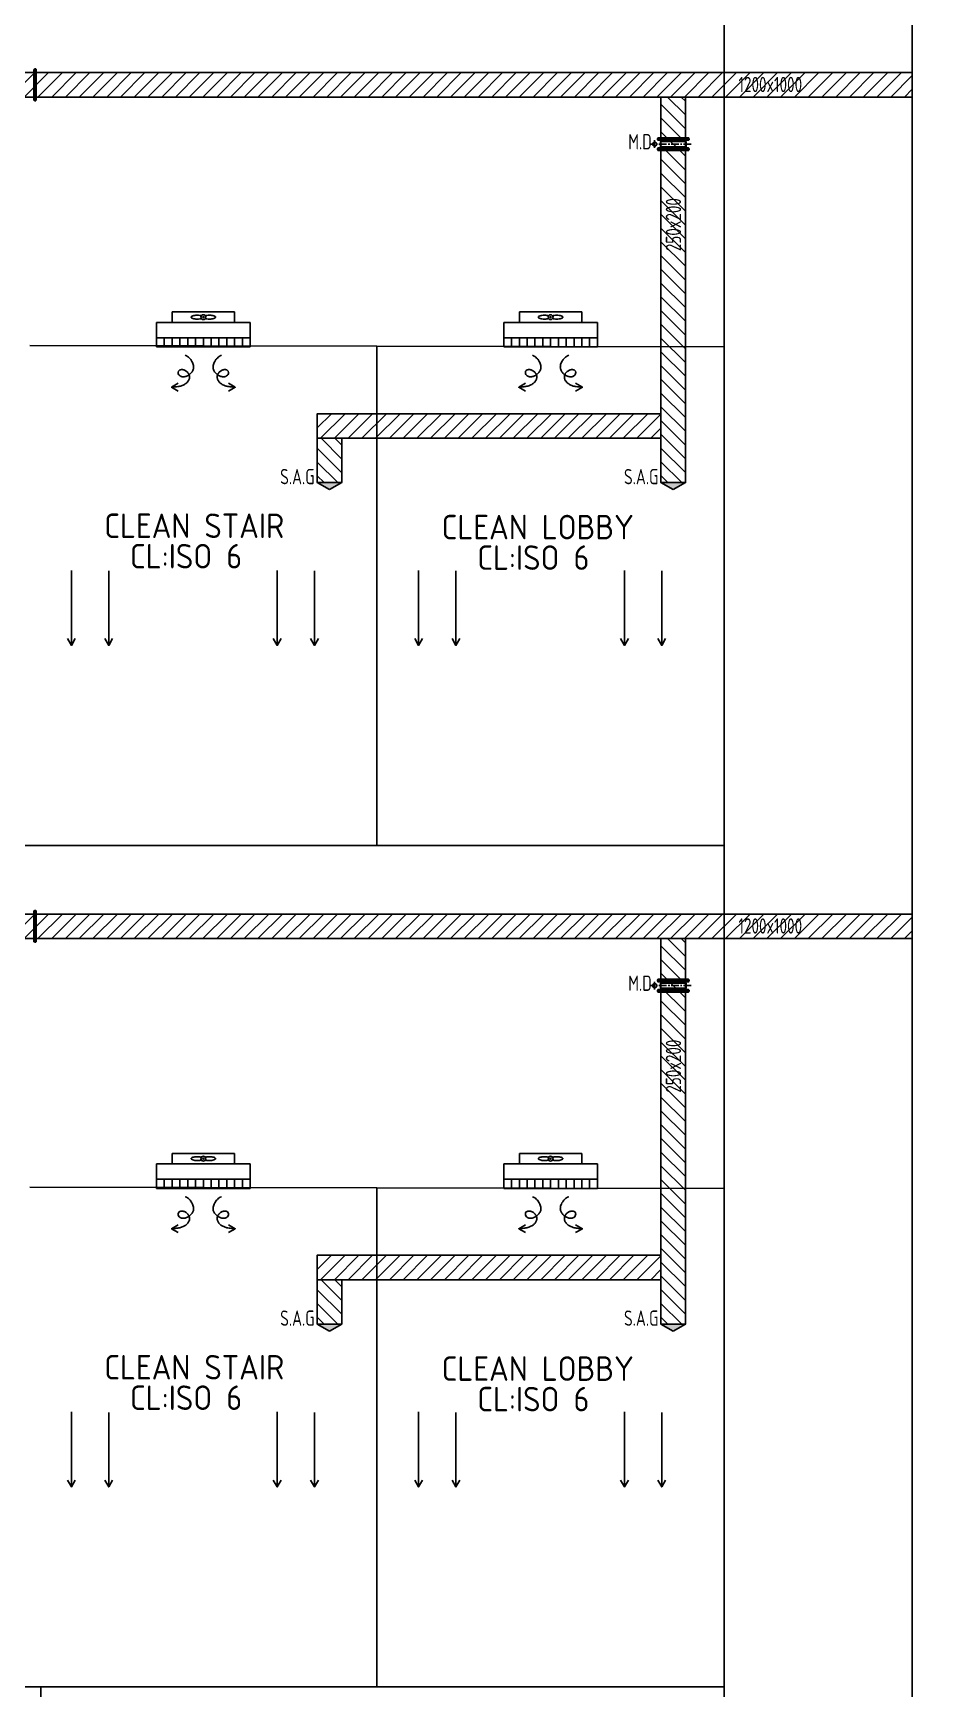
# Model space of a CAD drawing. Header units: millimetres. Extents: x 108 to 3316, y 96 to 2090.
# Drawn here: x 548.1 to 695.6, y 1264 to 1534.3 of the extents above; entities that cross this region are included whole.
import ezdxf
from ezdxf.enums import TextEntityAlignment as Align

# ---------------------------------------------------------------- set-up
doc = ezdxf.new("R2010")
doc.units = ezdxf.units.MM
doc.linetypes.add('CENTER', pattern=[2, 1.25, -0.25, 0.25, -0.25])
for name, color, linetype in [('A-DETL-01', 1, 'Continuous'), ('M-CEQPM-MAU', 22, 'Continuous'), ('M-CMDUCT-LINE', 15, 'Continuous'), ('M-EQPM-TXT', 4, 'Continuous'), ('M-FM-LINE3', 3, 'Continuous'), ('M-HVAC-CMDUCT', 150, 'Continuous'), ('U-EX-TXT', 4, 'Continuous')]:
    doc.layers.add(name, color=color, linetype=linetype)
doc.styles.add('AA-TXT', font='isocp.shx', dxfattribs={"bigfont": 'chineset.shx'})

msp = doc.modelspace()

# ---------------------------------------------------------------- hatches: boundary and pattern name
at = {"layer": 'M-CMDUCT-LINE'}
h = msp.add_hatch(dxfattribs=at)
h.set_pattern_fill('ANSI31', color=256, scale=0.5, style=0)
h.set_pattern_definition([(45, (1261.0104, 1351.3974), (-1.122532, 1.122532), [])])
h.paths.add_polyline_path([(691.61, 1527.85), (377.68, 1527.85), (377.68, 1523.85), (691.61, 1523.85)])
h = msp.add_hatch(dxfattribs=at)
h.set_pattern_fill('ANSI31', color=256, scale=0.5, angle=-90, style=0)
h.set_pattern_definition([(315, (244.6091, 671.4368), (1.122532, 1.122532), [])])
h.paths.add_polyline_path([(650.61, 1523.85), (650.61, 1460.92), (654.61, 1460.92), (654.61, 1523.85)])
h = msp.add_hatch(dxfattribs=at)
h.set_pattern_fill('ANSI31', color=256, scale=0.5, style=0)
h.set_pattern_definition([(45, (1273.4746, 1295.6858), (-1.122532, 1.122532), [])])
h.paths.add_polyline_path([(650.61, 1472.14), (594.5, 1472.14), (594.5, 1468.14), (650.61, 1468.14)])
h = msp.add_hatch(dxfattribs=at)
h.set_pattern_fill('ANSI31', color=256, scale=0.5, angle=-90, style=0)
h.set_pattern_definition([(315, (300.7247, 671.4368), (1.122532, 1.122532), [])])
h.paths.add_polyline_path([(594.5, 1468.14), (594.5, 1460.92), (598.5, 1460.92), (598.5, 1468.14)])
h = msp.add_hatch(dxfattribs=at)
h.set_pattern_fill('ANSI31', color=256, scale=0.5, style=0)
h.set_pattern_definition([(45, (1261.0104, 1214.037), (-1.122532, 1.122532), [])])
h.paths.add_polyline_path([(691.61, 1390.49), (377.68, 1390.49), (377.68, 1386.49), (691.61, 1386.49)])
h = msp.add_hatch(dxfattribs=at)
h.set_pattern_fill('ANSI31', color=256, scale=0.5, angle=-90, style=0)
h.set_pattern_definition([(315, (244.6091, 534.0764), (1.122532, 1.122532), [])])
h.paths.add_polyline_path([(650.61, 1386.49), (650.61, 1323.56), (654.61, 1323.56), (654.61, 1386.49)])
h = msp.add_hatch(dxfattribs=at)
h.set_pattern_fill('ANSI31', color=256, scale=0.5, style=0)
h.set_pattern_definition([(45, (1273.4746, 1158.3254), (-1.122532, 1.122532), [])])
h.paths.add_polyline_path([(650.61, 1334.78), (594.5, 1334.78), (594.5, 1330.78), (650.61, 1330.78)])
h = msp.add_hatch(dxfattribs=at)
h.set_pattern_fill('ANSI31', color=256, scale=0.5, angle=-90, style=0)
h.set_pattern_definition([(315, (300.7247, 534.0764), (1.122532, 1.122532), [])])
h.paths.add_polyline_path([(594.5, 1330.78), (594.5, 1323.56), (598.5, 1323.56), (598.5, 1330.78)])
at = {"layer": 'M-HVAC-CMDUCT'}
for points in [[(594.5, 1460.92), (598.5, 1460.92), (596.5, 1459.77)], [(650.61, 1460.92), (654.61, 1460.92), (652.61, 1459.77)], [(594.5, 1323.56), (598.5, 1323.56), (596.5, 1322.41)], [(650.61, 1323.56), (654.61, 1323.56), (652.61, 1322.41)]]:
    msp.add_hatch(color=256, dxfattribs=at).paths.add_polyline_path(points)

# ---------------------------------------------------------------- linework, layer by layer
at = {"layer": 'A-DETL-01', "color": 252, "linetype": 'Continuous'}
for p, q in [((604.25, 1483.07), (604.25, 1401.69)), ((604.25, 1345.71), (604.25, 1264.33))]:
    msp.add_line(p, q, dxfattribs=at)
at = {"layer": 'A-DETL-01', "color": 252}
for points in [[(549.39, 1128.39), (549.39, 1264.33)], [(660.92, 1128.39), (660.92, 1264.33)]]:
    msp.add_lwpolyline(points, dxfattribs=at)
at = {"layer": 'M-CEQPM-MAU', "color": 252, "ltscale": 0.1}
for p, q in [((568.26, 1487.07), (570.81, 1487.07)), ((568.26, 1483.07), (568.26, 1487.07)), ((570.81, 1488.77), (570.81, 1487.07)), ((581.01, 1488.77), (570.81, 1488.77)), ((570.81, 1487.07), (581.01, 1487.07)), ((581.01, 1487.07), (581.01, 1488.77)), ((583.56, 1487.07), (581.01, 1487.07)), ((583.56, 1487.07), (583.56, 1483.07)), ((624.94, 1487.07), (627.49, 1487.07)), ((624.94, 1483.07), (624.94, 1487.07)), ((627.49, 1488.77), (627.49, 1487.07)), ((637.69, 1488.77), (627.49, 1488.77)), ((627.49, 1487.07), (637.69, 1487.07)), ((637.69, 1487.07), (637.69, 1488.77)), ((640.24, 1487.07), (637.69, 1487.07)), ((640.24, 1487.07), (640.24, 1483.07)), ((583.56, 1484.57), (568.26, 1484.57)), ((569.53, 1483.07), (569.53, 1484.57)), ((570.81, 1483.07), (570.81, 1484.57)), ((572.08, 1483.07), (572.08, 1484.57)), ((573.36, 1483.07), (573.36, 1484.57)), ((574.63, 1483.07), (574.63, 1484.57)), ((575.91, 1483.07), (575.91, 1484.57)), ((577.18, 1483.07), (577.18, 1484.57)), ((578.46, 1483.07), (578.46, 1484.57)), ((579.73, 1483.07), (579.73, 1484.57)), ((581.01, 1483.07), (581.01, 1484.57)), ((582.28, 1483.07), (582.28, 1484.57)), ((640.24, 1484.57), (624.94, 1484.57)), ((626.21, 1483.07), (626.21, 1484.57)), ((627.49, 1483.07), (627.49, 1484.57)), ((628.76, 1483.07), (628.76, 1484.57)), ((630.04, 1483.07), (630.04, 1484.57)), ((631.31, 1483.07), (631.31, 1484.57)), ((632.59, 1483.07), (632.59, 1484.57)), ((633.86, 1483.07), (633.86, 1484.57)), ((635.14, 1483.07), (635.14, 1484.57)), ((636.41, 1483.07), (636.41, 1484.57)), ((637.69, 1483.07), (637.69, 1484.57)), ((638.96, 1483.07), (638.96, 1484.57)), ((583.56, 1483.07), (568.26, 1483.07)), ((640.24, 1483.07), (624.94, 1483.07)), ((570.81, 1351.41), (570.81, 1349.71)), ((581.01, 1351.41), (570.81, 1351.41)), ((581.01, 1349.71), (581.01, 1351.41)), ((627.49, 1351.41), (627.49, 1349.71)), ((637.69, 1351.41), (627.49, 1351.41)), ((637.69, 1349.71), (637.69, 1351.41)), ((568.26, 1349.71), (570.81, 1349.71)), ((568.26, 1345.71), (568.26, 1349.71)), ((570.81, 1349.71), (581.01, 1349.71)), ((583.56, 1349.71), (581.01, 1349.71)), ((583.56, 1349.71), (583.56, 1345.71)), ((624.94, 1349.71), (627.49, 1349.71)), ((624.94, 1345.71), (624.94, 1349.71)), ((627.49, 1349.71), (637.69, 1349.71)), ((640.24, 1349.71), (637.69, 1349.71)), ((640.24, 1349.71), (640.24, 1345.71)), ((583.56, 1347.21), (568.26, 1347.21)), ((569.53, 1345.71), (569.53, 1347.21)), ((570.81, 1345.71), (570.81, 1347.21)), ((572.08, 1345.71), (572.08, 1347.21)), ((573.36, 1345.71), (573.36, 1347.21)), ((574.63, 1345.71), (574.63, 1347.21)), ((575.91, 1345.71), (575.91, 1347.21)), ((577.18, 1345.71), (577.18, 1347.21)), ((578.46, 1345.71), (578.46, 1347.21)), ((579.73, 1345.71), (579.73, 1347.21)), ((581.01, 1345.71), (581.01, 1347.21)), ((582.28, 1345.71), (582.28, 1347.21)), ((640.24, 1347.21), (624.94, 1347.21)), ((626.21, 1345.71), (626.21, 1347.21)), ((627.49, 1345.71), (627.49, 1347.21)), ((628.76, 1345.71), (628.76, 1347.21)), ((630.04, 1345.71), (630.04, 1347.21)), ((631.31, 1345.71), (631.31, 1347.21)), ((632.59, 1345.71), (632.59, 1347.21)), ((633.86, 1345.71), (633.86, 1347.21)), ((635.14, 1345.71), (635.14, 1347.21)), ((636.41, 1345.71), (636.41, 1347.21)), ((637.69, 1345.71), (637.69, 1347.21)), ((638.96, 1345.71), (638.96, 1347.21)), ((583.56, 1345.71), (568.26, 1345.71)), ((640.24, 1345.71), (624.94, 1345.71))]:
    msp.add_line(p, q, dxfattribs=at)
for points in [[(575.58, 1488.15, 0.03966), (575.32, 1488.21, 0.032614), (574.91, 1488.24, 0.032614), (574.5, 1488.21, 0.044087), (574.2, 1488.15, 0.086721), (573.96, 1488.02, 0.233651), (573.91, 1487.92, 0.233651), (573.96, 1487.83, 0.086721), (574.2, 1487.7, 0.044087), (574.5, 1487.63, 0.032614), (574.91, 1487.61, 0.032614), (575.32, 1487.63, 0.03966), (575.58, 1487.69)], [(576.23, 1488.15, -0.03966), (576.5, 1488.21, -0.032614), (576.91, 1488.24, -0.032614), (577.32, 1488.21, -0.044087), (577.62, 1488.15, -0.086721), (577.86, 1488.02, -0.233651), (577.91, 1487.92, -0.233651), (577.86, 1487.83, -0.086721), (577.62, 1487.7, -0.044087), (577.32, 1487.63, -0.032614), (576.91, 1487.61, -0.032614), (576.5, 1487.63, -0.03966), (576.23, 1487.69)], [(632.26, 1488.15, 0.03966), (631.99, 1488.21, 0.032614), (631.58, 1488.24, 0.032614), (631.17, 1488.21, 0.044087), (630.88, 1488.15, 0.086721), (630.63, 1488.02, 0.233651), (630.59, 1487.92, 0.233651), (630.63, 1487.83, 0.086721), (630.88, 1487.7, 0.044087), (631.17, 1487.63, 0.032614), (631.58, 1487.61, 0.032614), (631.99, 1487.63, 0.03966), (632.26, 1487.69)], [(632.91, 1488.15, -0.03966), (633.18, 1488.21, -0.032614), (633.59, 1488.24, -0.032614), (634, 1488.21, -0.044087), (634.29, 1488.15, -0.086721), (634.54, 1488.02, -0.233651), (634.59, 1487.92, -0.233651), (634.54, 1487.83, -0.086721), (634.29, 1487.7, -0.044087), (634, 1487.63, -0.032614), (633.59, 1487.61, -0.032614), (633.18, 1487.63, -0.03966), (632.91, 1487.69)], [(575.58, 1350.79, 0.03966), (575.32, 1350.85, 0.032614), (574.91, 1350.88, 0.032614), (574.5, 1350.85, 0.044087), (574.2, 1350.79, 0.086721), (573.96, 1350.66, 0.233651), (573.91, 1350.56, 0.233651), (573.96, 1350.47, 0.086721), (574.2, 1350.34, 0.044087), (574.5, 1350.27, 0.032614), (574.91, 1350.25, 0.032614), (575.32, 1350.27, 0.03966), (575.58, 1350.33)], [(576.23, 1350.79, -0.03966), (576.5, 1350.85, -0.032614), (576.91, 1350.88, -0.032614), (577.32, 1350.85, -0.044087), (577.62, 1350.79, -0.086721), (577.86, 1350.66, -0.233651), (577.91, 1350.56, -0.233651), (577.86, 1350.47, -0.086721), (577.62, 1350.34, -0.044087), (577.32, 1350.27, -0.032614), (576.91, 1350.25, -0.032614), (576.5, 1350.27, -0.03966), (576.23, 1350.33)], [(632.26, 1350.79, 0.03966), (631.99, 1350.85, 0.032614), (631.58, 1350.88, 0.032614), (631.17, 1350.85, 0.044087), (630.88, 1350.79, 0.086721), (630.63, 1350.66, 0.233651), (630.59, 1350.56, 0.233651), (630.63, 1350.47, 0.086721), (630.88, 1350.34, 0.044087), (631.17, 1350.27, 0.032614), (631.58, 1350.25, 0.032614), (631.99, 1350.27, 0.03966), (632.26, 1350.33)], [(632.91, 1350.79, -0.03966), (633.18, 1350.85, -0.032614), (633.59, 1350.88, -0.032614), (634, 1350.85, -0.044087), (634.29, 1350.79, -0.086721), (634.54, 1350.66, -0.233651), (634.59, 1350.56, -0.233651), (634.54, 1350.47, -0.086721), (634.29, 1350.34, -0.044087), (634, 1350.27, -0.032614), (633.59, 1350.25, -0.032614), (633.18, 1350.27, -0.03966), (632.91, 1350.33)]]:
    msp.add_lwpolyline(points, format="xyb", dxfattribs=at)
at = {"layer": 'M-CEQPM-MAU', "color": 252, "ltscale": 0.1, "const_width": 0.2}
for points in [[(575.81, 1487.92, 1), (576.01, 1487.92, 1)], [(632.49, 1487.92, 1), (632.69, 1487.92, 1)], [(575.81, 1350.56, 1), (576.01, 1350.56, 1)], [(632.49, 1350.56, 1), (632.69, 1350.56, 1)]]:
    msp.add_lwpolyline(points, format="xyb", close=True, dxfattribs=at)
at = {"layer": 'M-CEQPM-MAU', "color": 252, "ltscale": 0.1}
for centre in [(575.91, 1487.92), (632.59, 1487.92), (575.91, 1350.56), (632.59, 1350.56)]:
    msp.add_circle(centre, 0.4, dxfattribs=at)
at = {"layer": 'M-FM-LINE3'}
for p, q in [((548.44, 1528.56), (548.44, 1523.14)), ((649.91, 1516.99), (655.32, 1516.99)), ((649.91, 1515.33), (655.32, 1515.33)), ((548.44, 1391.2), (548.44, 1385.78)), ((649.91, 1379.63), (655.32, 1379.63)), ((649.91, 1377.97), (655.32, 1377.97))]:
    msp.add_line(p, q, dxfattribs=at)
at = {"layer": 'M-FM-LINE3', "linetype": 'CENTER'}
for p, q in [((649.57, 1516.79), (649.57, 1515.54)), ((655.53, 1516.16), (648.95, 1516.16)), ((655.53, 1378.8), (648.95, 1378.8)), ((649.57, 1379.42), (649.57, 1378.17))]:
    msp.add_line(p, q, dxfattribs=at)
at = {"layer": 'M-FM-LINE3'}
for points in [[(548.23, 1528.35), (548.65, 1528.35), (548.65, 1523.35), (548.23, 1523.35)], [(650.11, 1517.2), (650.11, 1516.79), (655.11, 1516.79), (655.11, 1517.2)], [(650.53, 1515.74), (650.53, 1516.58), (654.7, 1516.58), (654.7, 1515.74)], [(650.11, 1515.12), (650.11, 1515.54), (655.11, 1515.54), (655.11, 1515.12)], [(548.23, 1390.99), (548.65, 1390.99), (548.65, 1385.99), (548.23, 1385.99)], [(650.11, 1379.84), (650.11, 1379.42), (655.11, 1379.42), (655.11, 1379.84)], [(650.53, 1378.38), (650.53, 1379.22), (654.7, 1379.22), (654.7, 1378.38)], [(650.11, 1377.76), (650.11, 1378.17), (655.11, 1378.17), (655.11, 1377.76)]]:
    msp.add_lwpolyline(points, close=True, dxfattribs=at)
for centre in [(649.57, 1516.16), (649.57, 1378.8)]:
    msp.add_circle(centre, 0.333, dxfattribs=at)
at = {"layer": 'M-HVAC-CMDUCT'}
for p, q in [((594.5, 1460.92), (596.5, 1459.77)), ((598.5, 1460.92), (596.5, 1459.77)), ((650.61, 1460.92), (652.61, 1459.77)), ((654.61, 1460.92), (652.61, 1459.77)), ((594.5, 1323.56), (596.5, 1322.41)), ((598.5, 1323.56), (596.5, 1322.41)), ((650.61, 1323.56), (652.61, 1322.41)), ((654.61, 1323.56), (652.61, 1322.41))]:
    msp.add_line(p, q, dxfattribs=at)
at = {"layer": 'M-HVAC-CMDUCT', "color": 252}
for p, q in [((554.37, 1434.34), (554.37, 1446.57)), ((560.46, 1434.34), (560.46, 1446.51)), ((587.97, 1434.34), (587.97, 1446.57)), ((594.05, 1434.34), (594.05, 1446.51)), ((611.05, 1434.34), (611.05, 1446.57)), ((617.14, 1434.34), (617.14, 1446.51)), ((644.64, 1434.34), (644.64, 1446.57)), ((650.73, 1434.34), (650.73, 1446.51)), ((554.37, 1296.98), (554.37, 1309.21)), ((560.46, 1296.98), (560.46, 1309.15)), ((587.97, 1296.98), (587.97, 1309.21)), ((594.05, 1296.98), (594.05, 1309.15)), ((611.05, 1296.98), (611.05, 1309.21)), ((617.14, 1296.98), (617.14, 1309.15)), ((644.64, 1296.98), (644.64, 1309.21)), ((650.73, 1296.98), (650.73, 1309.15))]:
    msp.add_line(p, q, dxfattribs=at)
at = {"layer": 'M-HVAC-CMDUCT'}
msp.add_lwpolyline([(710.4, 2077.29), (710.4, 1198.5), (691.61, 1198.5), (691.61, 2077.29)], dxfattribs=at)
at = {"layer": 'M-HVAC-CMDUCT', "color": 252}
for points in [[(660.92, 1401.69), (660.92, 1539.05)], [(547.57, 1483.29), (660.92, 1483.07)], [(555.01, 1435.45), (554.37, 1434.34), (553.74, 1435.45)], [(561.1, 1435.45), (560.46, 1434.34), (559.82, 1435.45)], [(588.6, 1435.45), (587.97, 1434.34), (587.33, 1435.45)], [(594.69, 1435.45), (594.05, 1434.34), (593.41, 1435.45)], [(611.69, 1435.45), (611.05, 1434.34), (610.41, 1435.45)], [(617.77, 1435.45), (617.14, 1434.34), (616.5, 1435.45)], [(645.28, 1435.45), (644.64, 1434.34), (644.01, 1435.45)], [(651.37, 1435.45), (650.73, 1434.34), (650.09, 1435.45)], [(660.92, 1401.69), (309.55, 1401.69)], [(660.92, 1264.33), (660.92, 1401.69)], [(547.57, 1345.93), (660.92, 1345.71)], [(555.01, 1298.09), (554.37, 1296.98), (553.74, 1298.09)], [(561.1, 1298.09), (560.46, 1296.98), (559.82, 1298.09)], [(588.6, 1298.09), (587.97, 1296.98), (587.33, 1298.09)], [(594.69, 1298.09), (594.05, 1296.98), (593.41, 1298.09)], [(611.69, 1298.09), (611.05, 1296.98), (610.41, 1298.09)], [(617.77, 1298.09), (617.14, 1296.98), (616.5, 1298.09)], [(645.28, 1298.09), (644.64, 1296.98), (644.01, 1298.09)], [(651.37, 1298.09), (650.73, 1296.98), (650.09, 1298.09)], [(660.92, 1264.33), (309.55, 1264.33)]]:
    msp.add_lwpolyline(points, dxfattribs=at)
at = {"layer": 'M-HVAC-CMDUCT'}
for points in [[(691.61, 1527.85), (377.68, 1527.85), (377.68, 1523.85), (691.61, 1523.85)], [(650.61, 1523.85), (650.61, 1460.92), (654.61, 1460.92), (654.61, 1523.85)], [(650.61, 1472.14), (594.5, 1472.14), (594.5, 1468.14), (650.61, 1468.14)], [(594.5, 1468.14), (594.5, 1460.92), (598.5, 1460.92), (598.5, 1468.14)], [(691.61, 1390.49), (377.68, 1390.49), (377.68, 1386.49), (691.61, 1386.49)], [(650.61, 1386.49), (650.61, 1323.56), (654.61, 1323.56), (654.61, 1386.49)], [(650.61, 1334.78), (594.5, 1334.78), (594.5, 1330.78), (650.61, 1330.78)], [(594.5, 1330.78), (594.5, 1323.56), (598.5, 1323.56), (598.5, 1330.78)]]:
    msp.add_lwpolyline(points, close=True, dxfattribs=at)
at = {"layer": 'M-HVAC-CMDUCT', "color": 252, "ltscale": 0.1}
for points in [[(572.95, 1481.7, -0.140241), (573.63, 1481.25, -0.038232), (573.87, 1480.99), (573.93, 1480.89), (574.05, 1480.69), (574.15, 1480.51), (574.22, 1480.34), (574.27, 1480.17), (574.3, 1480.02), (574.32, 1479.87), (574.33, 1479.74), (574.32, 1479.6), (574.29, 1479.48), (574.26, 1479.35), (574.21, 1479.23), (574.14, 1479.12), (574.07, 1479), (573.98, 1478.89), (573.89, 1478.78), (573.78, 1478.68), (573.67, 1478.58), (573.55, 1478.5), (573.43, 1478.42), (573.3, 1478.35), (573.17, 1478.3), (573.04, 1478.25), (572.92, 1478.22), (572.79, 1478.2), (572.67, 1478.19), (572.55, 1478.19), (572.45, 1478.2), (572.35, 1478.22), (572.26, 1478.25), (572.18, 1478.29), (572.11, 1478.33, -0.282011), (571.81, 1478.91, -0.222152), (571.95, 1479.23, -0.123311), (572.21, 1479.34), (572.31, 1479.35), (572.41, 1479.35), (572.51, 1479.35), (572.62, 1479.33), (572.72, 1479.3), (572.82, 1479.27), (572.92, 1479.23), (573.01, 1479.17), (573.1, 1479.12), (573.18, 1479.06), (573.26, 1478.99), (573.33, 1478.92), (573.4, 1478.85), (573.46, 1478.77), (573.51, 1478.7), (573.56, 1478.62), (573.59, 1478.53), (573.62, 1478.45), (573.64, 1478.36), (573.66, 1478.27), (573.66, 1478.17), (573.66, 1478.08), (573.65, 1477.98), (573.63, 1477.88), (573.6, 1477.79), (573.56, 1477.69), (573.51, 1477.59), (573.45, 1477.5), (573.39, 1477.41), (573.31, 1477.32), (573.23, 1477.24), (573.14, 1477.15), (573.04, 1477.08), (572.94, 1477.01), (572.83, 1476.94), (572.71, 1476.88), (572.6, 1476.82), (572.47, 1476.77), (572.34, 1476.72), (572.2, 1476.68), (572.05, 1476.65), (571.9, 1476.61), (571.73, 1476.58), (571.54, 1476.56), (571.34, 1476.54), (571.14, 1476.52), (570.93, 1476.51), (570.72, 1476.49)], [(578.87, 1481.7, 0.140241), (578.2, 1481.25, 0.038232), (577.96, 1480.99), (577.89, 1480.89), (577.77, 1480.69), (577.67, 1480.51), (577.6, 1480.34), (577.55, 1480.17), (577.52, 1480.02), (577.5, 1479.87), (577.5, 1479.74), (577.51, 1479.6), (577.53, 1479.48), (577.57, 1479.35), (577.62, 1479.23), (577.68, 1479.12), (577.75, 1479), (577.84, 1478.89), (577.94, 1478.78), (578.04, 1478.68), (578.15, 1478.58), (578.27, 1478.5), (578.39, 1478.42), (578.52, 1478.35), (578.65, 1478.3), (578.78, 1478.25), (578.91, 1478.22), (579.03, 1478.2), (579.15, 1478.19), (579.27, 1478.19), (579.38, 1478.2), (579.48, 1478.22), (579.56, 1478.25), (579.64, 1478.29), (579.71, 1478.33, 0.282011), (580.01, 1478.91, 0.222152), (579.88, 1479.23, 0.123311), (579.61, 1479.34), (579.52, 1479.35), (579.41, 1479.35), (579.31, 1479.35), (579.2, 1479.33), (579.1, 1479.3), (579, 1479.27), (578.9, 1479.23), (578.81, 1479.17), (578.72, 1479.12), (578.64, 1479.06), (578.56, 1478.99), (578.49, 1478.92), (578.42, 1478.85), (578.36, 1478.77), (578.31, 1478.7), (578.27, 1478.62), (578.23, 1478.53), (578.2, 1478.45), (578.18, 1478.36), (578.17, 1478.27), (578.16, 1478.17), (578.16, 1478.08), (578.18, 1477.98), (578.2, 1477.88), (578.23, 1477.79), (578.26, 1477.69), (578.31, 1477.59), (578.37, 1477.5), (578.43, 1477.41), (578.51, 1477.32), (578.59, 1477.24), (578.68, 1477.15), (578.78, 1477.08), (578.88, 1477.01), (578.99, 1476.94), (579.11, 1476.88), (579.23, 1476.82), (579.35, 1476.77), (579.48, 1476.72), (579.62, 1476.68), (579.77, 1476.65), (579.93, 1476.61), (580.1, 1476.58), (580.28, 1476.56), (580.48, 1476.54), (580.69, 1476.52), (580.9, 1476.51), (581.11, 1476.49)], [(629.63, 1481.7, -0.140241), (630.3, 1481.25, -0.038232), (630.54, 1480.99), (630.61, 1480.89), (630.73, 1480.69), (630.83, 1480.51), (630.9, 1480.34), (630.95, 1480.17), (630.98, 1480.02), (631, 1479.87), (631, 1479.74), (630.99, 1479.6), (630.97, 1479.48), (630.93, 1479.35), (630.88, 1479.23), (630.82, 1479.12), (630.75, 1479), (630.66, 1478.89), (630.56, 1478.78), (630.46, 1478.68), (630.35, 1478.58), (630.23, 1478.5), (630.11, 1478.42), (629.98, 1478.35), (629.85, 1478.3), (629.72, 1478.25), (629.59, 1478.22), (629.47, 1478.2), (629.35, 1478.19), (629.23, 1478.19), (629.12, 1478.2), (629.03, 1478.22), (628.94, 1478.25), (628.86, 1478.29), (628.79, 1478.33, -0.282011), (628.49, 1478.91, -0.222152), (628.62, 1479.23, -0.123311), (628.89, 1479.34), (628.98, 1479.35), (629.09, 1479.35), (629.19, 1479.35), (629.3, 1479.33), (629.4, 1479.3), (629.5, 1479.27), (629.6, 1479.23), (629.69, 1479.17), (629.78, 1479.12), (629.86, 1479.06), (629.94, 1478.99), (630.01, 1478.92), (630.08, 1478.85), (630.14, 1478.77), (630.19, 1478.7), (630.23, 1478.62), (630.27, 1478.53), (630.3, 1478.45), (630.32, 1478.36), (630.33, 1478.27), (630.34, 1478.17), (630.34, 1478.08), (630.32, 1477.98), (630.3, 1477.88), (630.28, 1477.79), (630.24, 1477.69), (630.19, 1477.59), (630.13, 1477.5), (630.07, 1477.41), (629.99, 1477.32), (629.91, 1477.24), (629.82, 1477.15), (629.72, 1477.08), (629.62, 1477.01), (629.51, 1476.94), (629.39, 1476.88), (629.27, 1476.82), (629.15, 1476.77), (629.02, 1476.72), (628.88, 1476.68), (628.73, 1476.65), (628.57, 1476.61), (628.4, 1476.58), (628.22, 1476.56), (628.02, 1476.54), (627.81, 1476.52), (627.6, 1476.51), (627.39, 1476.49)], [(635.55, 1481.7, 0.140241), (634.87, 1481.25, 0.038232), (634.63, 1480.99), (634.57, 1480.89), (634.45, 1480.69), (634.35, 1480.51), (634.28, 1480.34), (634.23, 1480.17), (634.2, 1480.02), (634.18, 1479.87), (634.17, 1479.74), (634.18, 1479.6), (634.21, 1479.48), (634.24, 1479.35), (634.29, 1479.23), (634.36, 1479.12), (634.43, 1479), (634.52, 1478.89), (634.61, 1478.78), (634.72, 1478.68), (634.83, 1478.58), (634.95, 1478.5), (635.07, 1478.42), (635.2, 1478.35), (635.33, 1478.3), (635.46, 1478.25), (635.58, 1478.22), (635.71, 1478.2), (635.83, 1478.19), (635.95, 1478.19), (636.05, 1478.2), (636.15, 1478.22), (636.24, 1478.25), (636.32, 1478.29), (636.39, 1478.33, 0.282011), (636.69, 1478.91, 0.222152), (636.55, 1479.23, 0.123311), (636.29, 1479.34), (636.19, 1479.35), (636.09, 1479.35), (635.99, 1479.35), (635.88, 1479.33), (635.78, 1479.3), (635.68, 1479.27), (635.58, 1479.23), (635.49, 1479.17), (635.4, 1479.12), (635.32, 1479.06), (635.24, 1478.99), (635.17, 1478.92), (635.1, 1478.85), (635.04, 1478.77), (634.99, 1478.7), (634.95, 1478.62), (634.91, 1478.53), (634.88, 1478.45), (634.86, 1478.36), (634.84, 1478.27), (634.84, 1478.17), (634.84, 1478.08), (634.85, 1477.98), (634.87, 1477.88), (634.9, 1477.79), (634.94, 1477.69), (634.99, 1477.59), (635.05, 1477.5), (635.11, 1477.41), (635.19, 1477.32), (635.27, 1477.24), (635.36, 1477.15), (635.46, 1477.08), (635.56, 1477.01), (635.67, 1476.94), (635.79, 1476.88), (635.9, 1476.82), (636.03, 1476.77), (636.16, 1476.72), (636.3, 1476.68), (636.45, 1476.65), (636.6, 1476.61), (636.78, 1476.58), (636.96, 1476.56), (637.16, 1476.54), (637.36, 1476.52), (637.57, 1476.51), (637.78, 1476.49)], [(572.95, 1344.34, -0.140241), (573.63, 1343.89, -0.038232), (573.87, 1343.63), (573.93, 1343.53), (574.05, 1343.33), (574.15, 1343.15), (574.22, 1342.98), (574.27, 1342.81), (574.3, 1342.66), (574.32, 1342.51), (574.33, 1342.38), (574.32, 1342.24), (574.29, 1342.12), (574.26, 1341.99), (574.21, 1341.87), (574.14, 1341.76), (574.07, 1341.64), (573.98, 1341.53), (573.89, 1341.42), (573.78, 1341.32), (573.67, 1341.22), (573.55, 1341.14), (573.43, 1341.06), (573.3, 1340.99), (573.17, 1340.93), (573.04, 1340.89), (572.92, 1340.86), (572.79, 1340.84), (572.67, 1340.83), (572.55, 1340.83), (572.45, 1340.84), (572.35, 1340.86), (572.26, 1340.89), (572.18, 1340.93), (572.11, 1340.97, -0.282011), (571.81, 1341.55, -0.222152), (571.95, 1341.87, -0.123311), (572.21, 1341.98), (572.31, 1341.99), (572.41, 1341.99), (572.51, 1341.99), (572.62, 1341.97), (572.72, 1341.94), (572.82, 1341.91), (572.92, 1341.87), (573.01, 1341.81), (573.1, 1341.76), (573.18, 1341.7), (573.26, 1341.63), (573.33, 1341.56), (573.4, 1341.49), (573.46, 1341.41), (573.51, 1341.34), (573.56, 1341.26), (573.59, 1341.17), (573.62, 1341.09), (573.64, 1341), (573.66, 1340.91), (573.66, 1340.81), (573.66, 1340.72), (573.65, 1340.62), (573.63, 1340.52), (573.6, 1340.42), (573.56, 1340.33), (573.51, 1340.23), (573.45, 1340.14), (573.39, 1340.05), (573.31, 1339.96), (573.23, 1339.87), (573.14, 1339.79), (573.04, 1339.72), (572.94, 1339.65), (572.83, 1339.58), (572.71, 1339.52), (572.6, 1339.46), (572.47, 1339.41), (572.34, 1339.36), (572.2, 1339.32), (572.05, 1339.28), (571.9, 1339.25), (571.73, 1339.22), (571.54, 1339.2), (571.34, 1339.18), (571.14, 1339.16), (570.93, 1339.15), (570.72, 1339.13)], [(578.87, 1344.34, 0.140241), (578.2, 1343.89, 0.038232), (577.96, 1343.63), (577.89, 1343.53), (577.77, 1343.33), (577.67, 1343.15), (577.6, 1342.98), (577.55, 1342.81), (577.52, 1342.66), (577.5, 1342.51), (577.5, 1342.38), (577.51, 1342.24), (577.53, 1342.12), (577.57, 1341.99), (577.62, 1341.87), (577.68, 1341.76), (577.75, 1341.64), (577.84, 1341.53), (577.94, 1341.42), (578.04, 1341.32), (578.15, 1341.22), (578.27, 1341.14), (578.39, 1341.06), (578.52, 1340.99), (578.65, 1340.93), (578.78, 1340.89), (578.91, 1340.86), (579.03, 1340.84), (579.15, 1340.83), (579.27, 1340.83), (579.38, 1340.84), (579.48, 1340.86), (579.56, 1340.89), (579.64, 1340.93), (579.71, 1340.97, 0.282011), (580.01, 1341.55, 0.222152), (579.88, 1341.87, 0.123311), (579.61, 1341.98), (579.52, 1341.99), (579.41, 1341.99), (579.31, 1341.99), (579.2, 1341.97), (579.1, 1341.94), (579, 1341.91), (578.9, 1341.87), (578.81, 1341.81), (578.72, 1341.76), (578.64, 1341.7), (578.56, 1341.63), (578.49, 1341.56), (578.42, 1341.49), (578.36, 1341.41), (578.31, 1341.34), (578.27, 1341.26), (578.23, 1341.17), (578.2, 1341.09), (578.18, 1341), (578.17, 1340.91), (578.16, 1340.81), (578.16, 1340.72), (578.18, 1340.62), (578.2, 1340.52), (578.23, 1340.42), (578.26, 1340.33), (578.31, 1340.23), (578.37, 1340.14), (578.43, 1340.05), (578.51, 1339.96), (578.59, 1339.87), (578.68, 1339.79), (578.78, 1339.72), (578.88, 1339.65), (578.99, 1339.58), (579.11, 1339.52), (579.23, 1339.46), (579.35, 1339.41), (579.48, 1339.36), (579.62, 1339.32), (579.77, 1339.28), (579.93, 1339.25), (580.1, 1339.22), (580.28, 1339.2), (580.48, 1339.18), (580.69, 1339.16), (580.9, 1339.15), (581.11, 1339.13)], [(629.63, 1344.34, -0.140241), (630.3, 1343.89, -0.038232), (630.54, 1343.63), (630.61, 1343.53), (630.73, 1343.33), (630.83, 1343.15), (630.9, 1342.98), (630.95, 1342.81), (630.98, 1342.66), (631, 1342.51), (631, 1342.38), (630.99, 1342.24), (630.97, 1342.12), (630.93, 1341.99), (630.88, 1341.87), (630.82, 1341.76), (630.75, 1341.64), (630.66, 1341.53), (630.56, 1341.42), (630.46, 1341.32), (630.35, 1341.22), (630.23, 1341.14), (630.11, 1341.06), (629.98, 1340.99), (629.85, 1340.93), (629.72, 1340.89), (629.59, 1340.86), (629.47, 1340.84), (629.35, 1340.83), (629.23, 1340.83), (629.12, 1340.84), (629.03, 1340.86), (628.94, 1340.89), (628.86, 1340.93), (628.79, 1340.97, -0.282011), (628.49, 1341.55, -0.222152), (628.62, 1341.87, -0.123311), (628.89, 1341.98), (628.98, 1341.99), (629.09, 1341.99), (629.19, 1341.99), (629.3, 1341.97), (629.4, 1341.94), (629.5, 1341.91), (629.6, 1341.87), (629.69, 1341.81), (629.78, 1341.76), (629.86, 1341.7), (629.94, 1341.63), (630.01, 1341.56), (630.08, 1341.49), (630.14, 1341.41), (630.19, 1341.34), (630.23, 1341.26), (630.27, 1341.17), (630.3, 1341.09), (630.32, 1341), (630.33, 1340.91), (630.34, 1340.81), (630.34, 1340.72), (630.32, 1340.62), (630.3, 1340.52), (630.28, 1340.42), (630.24, 1340.33), (630.19, 1340.23), (630.13, 1340.14), (630.07, 1340.05), (629.99, 1339.96), (629.91, 1339.87), (629.82, 1339.79), (629.72, 1339.72), (629.62, 1339.65), (629.51, 1339.58), (629.39, 1339.52), (629.27, 1339.46), (629.15, 1339.41), (629.02, 1339.36), (628.88, 1339.32), (628.73, 1339.28), (628.57, 1339.25), (628.4, 1339.22), (628.22, 1339.2), (628.02, 1339.18), (627.81, 1339.16), (627.6, 1339.15), (627.39, 1339.13)], [(635.55, 1344.34, 0.140241), (634.87, 1343.89, 0.038232), (634.63, 1343.63), (634.57, 1343.53), (634.45, 1343.33), (634.35, 1343.15), (634.28, 1342.98), (634.23, 1342.81), (634.2, 1342.66), (634.18, 1342.51), (634.17, 1342.38), (634.18, 1342.24), (634.21, 1342.12), (634.24, 1341.99), (634.29, 1341.87), (634.36, 1341.76), (634.43, 1341.64), (634.52, 1341.53), (634.61, 1341.42), (634.72, 1341.32), (634.83, 1341.22), (634.95, 1341.14), (635.07, 1341.06), (635.2, 1340.99), (635.33, 1340.93), (635.46, 1340.89), (635.58, 1340.86), (635.71, 1340.84), (635.83, 1340.83), (635.95, 1340.83), (636.05, 1340.84), (636.15, 1340.86), (636.24, 1340.89), (636.32, 1340.93), (636.39, 1340.97, 0.282011), (636.69, 1341.55, 0.222152), (636.55, 1341.87, 0.123311), (636.29, 1341.98), (636.19, 1341.99), (636.09, 1341.99), (635.99, 1341.99), (635.88, 1341.97), (635.78, 1341.94), (635.68, 1341.91), (635.58, 1341.87), (635.49, 1341.81), (635.4, 1341.76), (635.32, 1341.7), (635.24, 1341.63), (635.17, 1341.56), (635.1, 1341.49), (635.04, 1341.41), (634.99, 1341.34), (634.95, 1341.26), (634.91, 1341.17), (634.88, 1341.09), (634.86, 1341), (634.84, 1340.91), (634.84, 1340.81), (634.84, 1340.72), (634.85, 1340.62), (634.87, 1340.52), (634.9, 1340.42), (634.94, 1340.33), (634.99, 1340.23), (635.05, 1340.14), (635.11, 1340.05), (635.19, 1339.96), (635.27, 1339.87), (635.36, 1339.79), (635.46, 1339.72), (635.56, 1339.65), (635.67, 1339.58), (635.79, 1339.52), (635.9, 1339.46), (636.03, 1339.41), (636.16, 1339.36), (636.3, 1339.32), (636.45, 1339.28), (636.6, 1339.25), (636.78, 1339.22), (636.96, 1339.2), (637.16, 1339.18), (637.36, 1339.16), (637.57, 1339.15), (637.78, 1339.13)]]:
    msp.add_lwpolyline(points, format="xyb", dxfattribs=at)
for points in [[(571.82, 1475.86), (570.72, 1476.49), (571.82, 1477.13)], [(580, 1475.86), (581.11, 1476.49), (580, 1477.13)], [(628.5, 1475.86), (627.39, 1476.49), (628.5, 1477.13)], [(636.68, 1475.86), (637.78, 1476.49), (636.68, 1477.13)], [(571.82, 1338.49), (570.72, 1339.13), (571.82, 1339.77)], [(580, 1338.49), (581.11, 1339.13), (580, 1339.77)], [(628.5, 1338.49), (627.39, 1339.13), (628.5, 1339.77)], [(636.68, 1338.49), (637.78, 1339.13), (636.68, 1339.77)]]:
    msp.add_lwpolyline(points, dxfattribs=at)

# ---------------------------------------------------------------- texts
at = {"layer": 'M-EQPM-TXT', "color": 3, "style": 'AA-TXT'}
for s, p in [('CLEAN STAIR', (559.73, 1453.87)), ('CLEAN LOBBY', (614.8, 1453.65)), ('CL:ISO 6', (563.93, 1448.9)), ('CL:ISO 6', (620.61, 1448.67)), ('CLEAN STAIR', (559.73, 1316.51)), ('CLEAN LOBBY', (614.8, 1316.29)), ('CL:ISO 6', (563.93, 1311.54)), ('CL:ISO 6', (620.61, 1311.31))]:
    msp.add_text(s, height=4, dxfattribs=at).set_placement(p, align=Align.MIDDLE_LEFT)
at = {"layer": 'U-EX-TXT', "style": 'AA-TXT', "width": 0.8}
for s, p in [('1200x1000', (668.45, 1525.9)), ('M.D', (647.18, 1516.56)), ('S.A.G', (591.26, 1461.89)), ('S.A.G', (647.38, 1461.89)), ('1200x1000', (668.45, 1388.54)), ('M.D', (647.18, 1379.2)), ('S.A.G', (591.26, 1324.53)), ('S.A.G', (647.38, 1324.53))]:
    msp.add_text(s, height=2.5, dxfattribs=at).set_placement(p, align=Align.MIDDLE_CENTER)
for p in [(652.64, 1503.02), (652.64, 1365.66)]:
    msp.add_text('250x200', height=2.5, rotation=90, dxfattribs=at).set_placement(p, align=Align.MIDDLE_CENTER)

doc.saveas('drawing.dxf')
